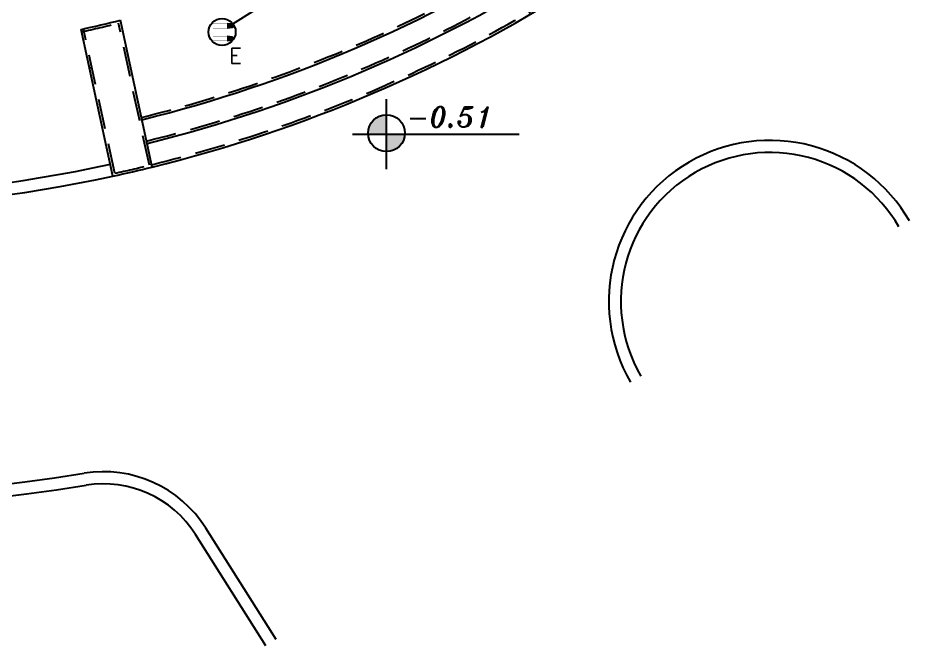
# Model space of a CAD drawing. Header units: inches. Extents: x 567115 to 582893, y 124948 to 133566.
# Drawn here: x 575638 to 576762, y 124995 to 125774 of the extents above; entities that cross this region are included whole.
import ezdxf

# ---------------------------------------------------------------- set-up
doc = ezdxf.new("R2010")
doc.units = ezdxf.units.IN
doc.header["$MEASUREMENT"] = 0
doc.linetypes.add('HIDDEN', pattern=[0.375, 0.25, -0.125])
for name, color, linetype in [('1', 15, 'Continuous'), ('2', 1, 'Continuous'), ('COD', 1, 'Continuous'), ('ELECT', 3, 'Continuous'), ('jadval', 11, 'Continuous'), ('LIGHTING', 3, 'Continuous'), ('LIGHTING WIRE', 4, 'Continuous')]:
    doc.layers.add(name, color=color, linetype=linetype)
doc.styles.add('ITALICT', font='italict', dxfattribs={"height": 22.5})
doc.styles.add('ROMANS', font='romans.shx')

# ---------------------------------------------------------------- blocks, each defined once
blk = doc.blocks.new('KAM2X18W')
at = {"layer": 'ELECT'}
for p, q in [((2.58939529608341, 1.904778831190825), (1.269020134986846, 2.036950843835875)), ((1.269020134986846, 1.492622885658108), (2.589395296082955, 1.492622885658164)), ((2.589395296082699, 1.080466940125561), (1.269020134986846, 0.9482949274803332)), ((1.430394279823389, 2.020796991400353), (1.430394279823162, 0.9644487799158554)), ((1.528652309199515, 2.010961179667518), (1.528652309199032, 0.9742845916486402)), ((1.6338244416919, 2.000433253336283), (1.633824441691672, 0.9848125179799894)), ((1.732082471068026, 1.990597441603569), (1.732082471067798, 0.9946483297128168)), ((1.837254603559956, 1.980069515272334), (1.837254603559046, 1.005176256043995)), ((1.935512632935854, 1.970233703539556), (1.935512632935399, 1.015012067776766)), ((2.084276942970945, 1.951060239204104), (2.084276942970234, 1.029903652264593)), ((2.182534972346843, 1.945506307318844), (2.18253497234636, 1.039739463997428)), ((2.302237830686721, 1.933523828268726), (2.302237830686238, 1.051721943047596)), ((2.400495860062364, 1.923688016535891), (2.400495860061454, 1.06155775478026)), ((2.491137266706829, 1.914614642923659), (2.491137266706829, 1.070631128392783)), ((2.58939529608341, 1.904778831190825), (2.589395296082699, 1.080466940125561)), ((2.58939529608341, -1.244203047028677), (1.269020134986846, -1.112031034383627)), ((1.269020134986846, -1.656358992561394), (2.589395296082955, -1.656358992561337)), ((2.589395296082699, -2.068514938093941), (1.269020134986846, -2.200686950739168)), ((1.430394279823389, -1.128184886819149), (1.430394279823162, -2.184533098303646)), ((1.528652309199515, -1.138020698551983), (1.528652309199032, -2.174697286570861)), ((1.6338244416919, -1.148548624883219), (1.633824441691672, -2.164169360239512)), ((1.732082471068026, -1.158384436615933), (1.732082471067798, -2.154333548506685)), ((1.837254603559956, -1.168912362947168), (1.837254603559046, -2.143805622175506)), ((1.935512632935854, -1.178748174679946), (1.935512632935399, -2.133969810442736)), ((2.084276942970945, -1.197921639015398), (2.084276942970234, -2.119078225954908)), ((2.182534972346843, -1.203475570900657), (2.18253497234636, -2.109242414222074)), ((2.302237830686721, -1.215458049950776), (2.302237830686238, -2.097259935171905)), ((2.400495860062364, -1.22529386168361), (2.400495860061454, -2.087424123439241)), ((2.491137266706829, -1.234367235295842), (2.491137266706829, -2.078350749826718)), ((2.58939529608341, -1.244203047028677), (2.589395296082699, -2.068514938093941))]:
    blk.add_line(p, q, dxfattribs=at)
at = {"layer": 'ELECT', "const_width": 0.1279999999981374}
for points in [[(-2.209987307440628, 2.036950843835875), (-2.209987307440628, 2.036950843835875), (1.269020134986846, 2.036950843835875), (1.269020134986846, 0.9482949274803332), (-2.209987307440628, 0.9482949274803332)], [(-2.209987307440628, -1.112031034383627), (-2.209987307440628, -1.112031034383627), (1.269020134986846, -1.112031034383627), (1.269020134986846, -2.200686950739168), (-2.209987307440628, -2.200686950739168)]]:
    blk.add_lwpolyline(points, dxfattribs=at)
at = {"layer": 'ELECT'}
blk.add_circle((0, 0), 3.375625895306392, dxfattribs=at)

msp = doc.modelspace()

# ---------------------------------------------------------------- hatches: boundary and pattern name
at = {"layer": 'COD', "ltscale": 8}
h = msp.add_hatch(color=256, dxfattribs=at)
h.paths.add_polyline_path([(576072.2953460499, 125631.1626126121, 0.0122099088438274), (576072.3225548407, 125630.0485693113), (576095.1157795439, 125630.0485693113), (576095.1157795439, 125653.9830461061, 0.4142135623730919)])
h.paths.add_polyline_path([(576095.1157795439, 125630.0485693113), (576095.1157795439, 125608.3421791182, 0.3999807469662932), (576117.9090042473, 125630.0485693113)])
h = msp.add_hatch(color=256, dxfattribs=at)
h.paths.add_polyline_path([(576072.2953460499, 125631.1626126121, 0.0122099088438274), (576072.3225548407, 125630.0485693113), (576095.1157795439, 125630.0485693113), (576095.1157795439, 125653.9830461061, 0.4142135623730919)])
h.paths.add_polyline_path([(576095.1157795439, 125630.0485693113), (576095.1157795439, 125608.3421791182, 0.3999807469662932), (576117.9090042473, 125630.0485693113)])
h = msp.add_hatch(color=256, dxfattribs=at)
h.paths.add_polyline_path([(576072.2953460499, 125631.162612612, 0.0122099088438274), (576072.3225548407, 125630.0485693112), (576095.1157795439, 125630.0485693112), (576095.1157795439, 125653.983046106, 0.4142135623730919)])
h.paths.add_polyline_path([(576095.1157795439, 125630.0485693112), (576095.1157795439, 125608.3421791181, 0.3999807469662932), (576117.9090042473, 125630.0485693112)])
h = msp.add_hatch(color=256, dxfattribs=at)
h.paths.add_polyline_path([(576072.2953460499, 125631.162612612, 0.0122099088438274), (576072.3225548407, 125630.0485693112), (576095.1157795439, 125630.0485693112), (576095.1157795439, 125653.983046106, 0.4142135623730919)])
h.paths.add_polyline_path([(576095.1157795439, 125630.0485693112), (576095.1157795439, 125608.3421791181, 0.3999807469662932), (576117.9090042473, 125630.0485693112)])

# ---------------------------------------------------------------- linework, layer by layer
at = {"layer": '1', "color": 15, "linetype": 'HIDDEN', "ltscale": 150}
for p, q in [((575800.8458303646, 125591.4584583032), (575762.5896375651, 125767.7547384483)), ((575757.9764710296, 125581.5290463012), (575719.0995837728, 125760.6856770422))]:
    msp.add_line(p, q, dxfattribs=at)
for centre, radius, start, end in [((575376.6690896959, 127325.2970297339), 1724.971175987095, 283.8991735940789, 320.7327947453925), ((575376.6690896959, 127325.2970297339), 1754.971175987095, 283.8708604682932, 320.7654881886974), ((575376.6690896959, 127325.2970297339), 1784.971175987095, 283.8434994459149, 320.7928492222904), ((575376.4955081916, 127325.3637525794), 1604.747493418299, 282.2433326012978, 283.921656943001), ((575377.8842742058, 127311.9022507564), 1637.261274138623, 282.295738149877, 282.4007230116675), ((575376.6690896959, 127325.2970297339), 1784.971175987095, 282.3346387431868, 283.747167109186)]:
    msp.add_arc(centre, radius, start, end, dxfattribs=at)
at = {"layer": '2', "color": 1, "ltscale": 7}
for p, q in [((575804.396800289, 125589.241174717), (575764.8656671587, 125771.4127712813)), ((575755.681374724, 125577.9588787286), (575716.1684121806, 125760.0467396496))]:
    msp.add_line(p, q, dxfattribs=at)
at = {"layer": '2'}
for radius, start, end in [(1727.971175987095, 283.8962980215628, 320.7400506406946), (1757.971175987095, 283.8680823255615, 320.7682663336872), (1787.971175987095, 283.8408063800096, 320.7955348004425), (1787.971175987095, 282.2383500996478, 283.840813861081)]:
    msp.add_arc((575376.6690896959, 127325.2970297339), radius, start, end, dxfattribs=at)
at = {"layer": '2', "color": 1, "ltscale": 7}
msp.add_arc((575376.4955081916, 127325.3637525794), 1601.747493418299, 282.2433326012978, 284.032162897333, dxfattribs=at)
at = {"layer": 'COD', "ltscale": 8}
for p, q in [((576095.1157795439, 125586.4907608251), (576095.1157795439, 125673.6063777974)), ((576095.1157795439, 125586.4907608251), (576095.1157795439, 125673.6063777974)), ((576095.1157795439, 125586.4907608251), (576095.1157795439, 125673.6063777973)), ((576095.1157795439, 125586.4907608251), (576095.1157795439, 125673.6063777973)), ((576052.9709733307, 125630.0485693113), (576259.8125245457, 125630.0485693113)), ((576052.9709733308, 125630.0485693112), (576259.8125245457, 125630.0485693112))]:
    msp.add_line(p, q, dxfattribs=at)
for centre in [(576095.1157795439, 125631.1626126121), (576095.1157795439, 125631.1626126121), (576095.1157795439, 125631.162612612), (576095.1157795439, 125631.162612612)]:
    msp.add_circle(centre, 22.82043349395664, dxfattribs=at)
at = {"layer": 'jadval'}
for p, q in [((575958.2264562023, 125003.2326870507), (575870.7850144048, 125141.4391296706)), ((575945.5504689609, 124995.2127526713), (575858.109027163, 125133.4191952913))]:
    msp.add_line(p, q, dxfattribs=at)
for centre, radius, start, end in [((575376.5909973037, 127325.297030134), 2143.678934801789, 216.9849808251928, 279.2181705539483), ((575376.5909973037, 127325.297030134), 2158.678934801789, 217.1838068984856, 279.2181705539483), ((575376.5909972164, 127325.2970299688), 1772.987731853226, 237.1208155412216, 282.2407312232168), ((575376.5909972164, 127325.2970299688), 1787.987731853245, 237.1211275234053, 282.2407312232168), ((576571.0959720014, 125422.3382895409), 200, 30.03728904748674, 120.0372892073694), ((576571.0959720014, 125422.3382895409), 200, 30.03728904748674, 120.0372892073694), ((576571.0959720014, 125422.3382895409), 200, 30.03728904748674, 120.0372892073694), ((576571.0959720014, 125422.3382895409), 200, 30.03728904748674, 120.0372892073694), ((576571.0959720014, 125422.3382895409), 184.9999999999999, 30.03728904748674, 120.0372892073694), ((576571.0959720014, 125422.3382895409), 200, 120.0372892073694, 210.0372890474867), ((576571.0959720014, 125422.3382895409), 184.9999999999999, 120.0372892073694, 210.0372890474867), ((575744.0251419883, 125061.2397858768), 150, 32.32101178941902, 99.21817055394831), ((575744.0251419883, 125061.2397858768), 135, 32.32101178941902, 99.21817055394831)]:
    msp.add_arc(centre, radius, start, end, dxfattribs=at)
at = {"layer": 'LIGHTING WIRE'}
msp.add_line((575993.5458244745, 125822.9630949373), (575903.984815593, 125766.2817669432), dxfattribs=at)

# ---------------------------------------------------------------- block references
at = {"layer": 'LIGHTING', "xscale": 5, "yscale": 5, "zscale": 5}
msp.add_blockref('KAM2X18W', (575891.0378391126, 125756.7578727872), dxfattribs=at)

# ---------------------------------------------------------------- texts
at = {"layer": 'COD', "color": 2, "ltscale": 8, "style": 'ITALICT'}
for p in [(576120.3850314156, 125638.8598052579), (576120.3850314157, 125638.8598052579)]:
    msp.add_text('-0.51', height=25, dxfattribs=at).set_placement(p)
at = {"layer": 'LIGHTING', "color": 2, "ltscale": 8, "style": 'ROMANS'}
msp.add_text('E', height=19, dxfattribs=at).set_placement((575900.0021336946, 125717.5503796397))

doc.saveas('drawing.dxf')
